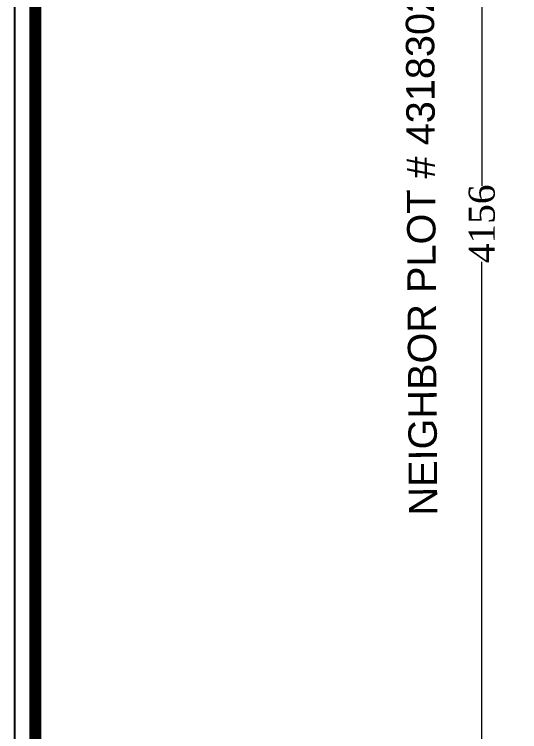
# Model space of a CAD drawing. Header units: centimetres. Extents: x 7997 to 116674, y 1017 to 13844.
# Drawn here: x 23631 to 24699, y 9904 to 11420 of the extents above; entities that cross this region are included whole.
import ezdxf
from ezdxf.enums import TextEntityAlignment as Align

# ---------------------------------------------------------------- set-up
doc = ezdxf.new("R2010")
doc.units = ezdxf.units.CM
doc.header["$LTSCALE"] = 200
doc.header["$PDMODE"] = 2
doc.layers.add('DIM', color=11, linetype='Continuous')
doc.layers.add('P-DIM', color=8, linetype='Continuous')
doc.layers.add('HA', color=251, linetype='Continuous', lineweight=0)
doc.layers.add('P-TEXT', color=8, linetype='Continuous', lineweight=18)
doc.styles.get("Standard").update_dxf_attribs({"font": 'arial.ttf'})
doc.styles.add('T1', font='times.ttf')
doc.styles.add('T2', font='')
doc.styles.get('T2').set_extended_font_data('Elisia')
doc.dimstyles.new('NORMAL-1', dxfattribs={"dimtxt": 10, "dimasz": 5, "dimexe": 5, "dimexo": 5, "dimgap": 1, "dimtad": 0, "dimdec": 0, "dimdsep": 46, "dimtxsty": 'T2', "dimblk1": 'OBLIQUE', "dimblk2": 'OBLIQUE', "dimsah": 1, "dimcen": 0.09, "dimclrd": 4, "dimclre": 4, "dimclrt": 6, "dimadec": 0, "dimazin": 0, "dimtfac": 1, "dimtdec": 0, "dimtofl": 0, "dimtmove": 1, "dimatfit": 3, "dimldrblk": 'OPEN30', "dimfxl": 0, "dimtolj": 1, "dimtzin": 0, "dimlwd": 5, "dimlwe": 5, "dimarcsym": 0})

# ---------------------------------------------------------------- blocks, each defined once
blk = doc.blocks.new('08-TITLE SHEET-selattin', base_point=(45714.8, -203081.4))
at = {"color": 0}
blk.add_lwpolyline([(51244.8, -203081.4), (45714.8, -203081.4), (45714.8, -206921.4), (51244.8, -206921.4)], close=True, dxfattribs=at)
at = {"color": 0, "linetype": 'ByBlock', "const_width": 17}
blk.add_lwpolyline([(45744.3, -206891.9), (51215.3, -206891.9), (51215.3, -203110.8), (45744.3, -203110.8)], close=True, dxfattribs=at)
at = {"layer": 'HA', "ltscale": 1.2}
blk.add_lwpolyline([(45714.8, -203081.4), (51244.8, -203081.4), (51244.8, -206921.4), (45714.8, -206921.4)], close=True, dxfattribs=at)
blk = doc.blocks.new('_OBLIQUE')
at = {"color": 0, "linetype": 'ByBlock'}
blk.add_line((-0.5, -0.5), (0.5, 0.5), dxfattribs=at)
blk = doc.blocks.new('*D1673')
at = {"layer": 'Defpoints', "color": 0, "transparency": 16777216}
for p in [(768, 4479.9), (629.9, 323.9), (768, 323.9)]:
    blk.add_point(p, dxfattribs=at)
at = {"layer": 'P-DIM', "color": 4, "lineweight": 5, "transparency": 16777216}
for p, q in [((763, 4479.9), (624.9, 4479.9)), ((629.9, 4479.9), (629.9, 2481.9)), ((629.9, 323.9), (629.9, 2321.9)), ((763, 323.9), (624.9, 323.9))]:
    blk.add_line(p, q, dxfattribs=at)
at = {"layer": 'P-DIM', "color": 4, "lineweight": 5, "transparency": 16777216, "xscale": 5, "yscale": 5, "zscale": 5}
for p, rotation in [((629.9, 4479.9), 90), ((629.9, 323.9), 270)]:
    blk.add_blockref('_OBLIQUE', p, dxfattribs=dict(at, rotation=rotation))
at = {"layer": 'P-DIM', "color": 6, "transparency": 16777216, "insert": (629.9, 2401.9), "char_height": 55, "attachment_point": 5, "rotation": 90, "style": 'T1'}
blk.add_mtext('\\A1;4156', dxfattribs=at)
blk = doc.blocks.new('_Open30')
at = {"color": 0, "linetype": 'ByBlock', "lineweight": -2}
for p, q in [((-1, 0.27), (0, 0)), ((0, 0), (-1, -0.27)), ((0, 0), (-1, 0))]:
    blk.add_line(p, q, dxfattribs=at)
blk = doc.blocks.new('01-PLOT LAYOUT-selattin')
at = {"layer": 'P-TEXT', "color": 8}
blk.add_text('NEIGHBOR PLOT # 4318302', height=60, rotation=90.3703, dxfattribs=at).set_placement((502.1, 2339.7), align=Align.MIDDLE)
at = {"layer": 'P-DIM'}
dim = blk.add_linear_dim(base=(629.9, 323.9), p1=(768, 4479.9), p2=(768, 323.9), angle=90, dimstyle='NORMAL-1', override={"dimtxt": 55, "dimtxsty": 'T1'}, dxfattribs=at)
dim.commit()
dim.dimension.update_dxf_attribs({"geometry": '*D1673', "text_midpoint": (629.9, 2401.9)})

msp = doc.modelspace()

# ---------------------------------------------------------------- linework, layer by layer
at = {"linetype": 'Continuous'}
msp.add_lwpolyline([(23631.3184, 8084.0841), (31926.3184, 8084.0841), (31926.3184, 13844.0841), (23631.3184, 13844.0841)], close=True, dxfattribs=at)

# ---------------------------------------------------------------- block references
at = {"layer": 'DIM', "color": 0, "linetype": 'Continuous', "xscale": 1.5, "yscale": 1.5, "zscale": 1.5}
msp.add_blockref('08-TITLE SHEET-selattin', (23631.3184, 13844.0841), dxfattribs=at)
at = {"layer": 'DIM', "linetype": 'Continuous'}
msp.add_blockref('01-PLOT LAYOUT-selattin', (23989.3878, 8575.4489), dxfattribs=at)

doc.saveas('drawing.dxf')
